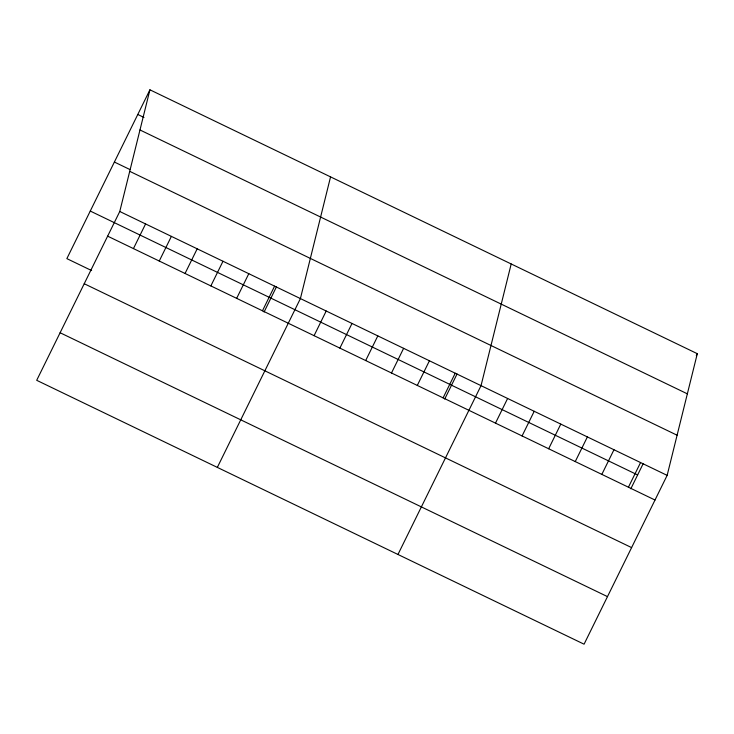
<?xml version="1.0" encoding="UTF-8"?>
<svg xmlns="http://www.w3.org/2000/svg" width="734" height="734" viewBox="0 0 734 734"><rect width="100%" height="100%" fill="white"/><g stroke="black" fill="none" stroke-linecap="round" stroke-linejoin="round"><path stroke-width="1.1" d="M119.77 211.493L149.929 89.805L697.3 353.687L667.142 475.375L584.071 644.195L36.7 380.313L119.77 211.493L667.142 475.375M330.557 176.885L300.408 298.573L217.337 467.393M511.194 263.965L481.036 385.653L397.966 554.473M149.929 89.805L66.858 258.625L91.631 270.571M133.441 248.597L145.58 223.934M159.25 261.038L171.38 236.376M185.051 273.47L197.189 248.817M210.86 285.911L222.989 261.258M236.66 298.353L248.798 273.69M262.469 310.794L274.599 286.132M264.075 312.014L276.424 286.902M314.079 335.677L326.208 311.014M339.879 348.109L352.017 323.455M365.688 360.55L377.817 335.897M391.488 372.991L403.627 348.329M417.297 385.433L429.427 360.77M443.097 397.874L455.236 373.211M444.703 399.085L457.062 373.982M495.487 423.133L507.625 398.47M522.076 435.95L534.214 411.288M548.665 448.758L560.794 424.105M575.254 461.576L587.384 436.923M601.834 474.393L613.973 449.74M628.423 487.211L640.562 462.558M630.809 488.807L643.168 463.695M696.291 355.733L697.3 353.687M137.79 114.467L143.983 117.449M139.974 129.964L687.345 393.837M114.385 162.04L129.863 169.499M129.725 171.334L677.097 435.216M90.264 211.053L637.635 474.935M107.641 236.155L655.012 500.028M84.227 283.728L631.598 547.601M60.105 332.741L607.486 596.623"/></g></svg>
